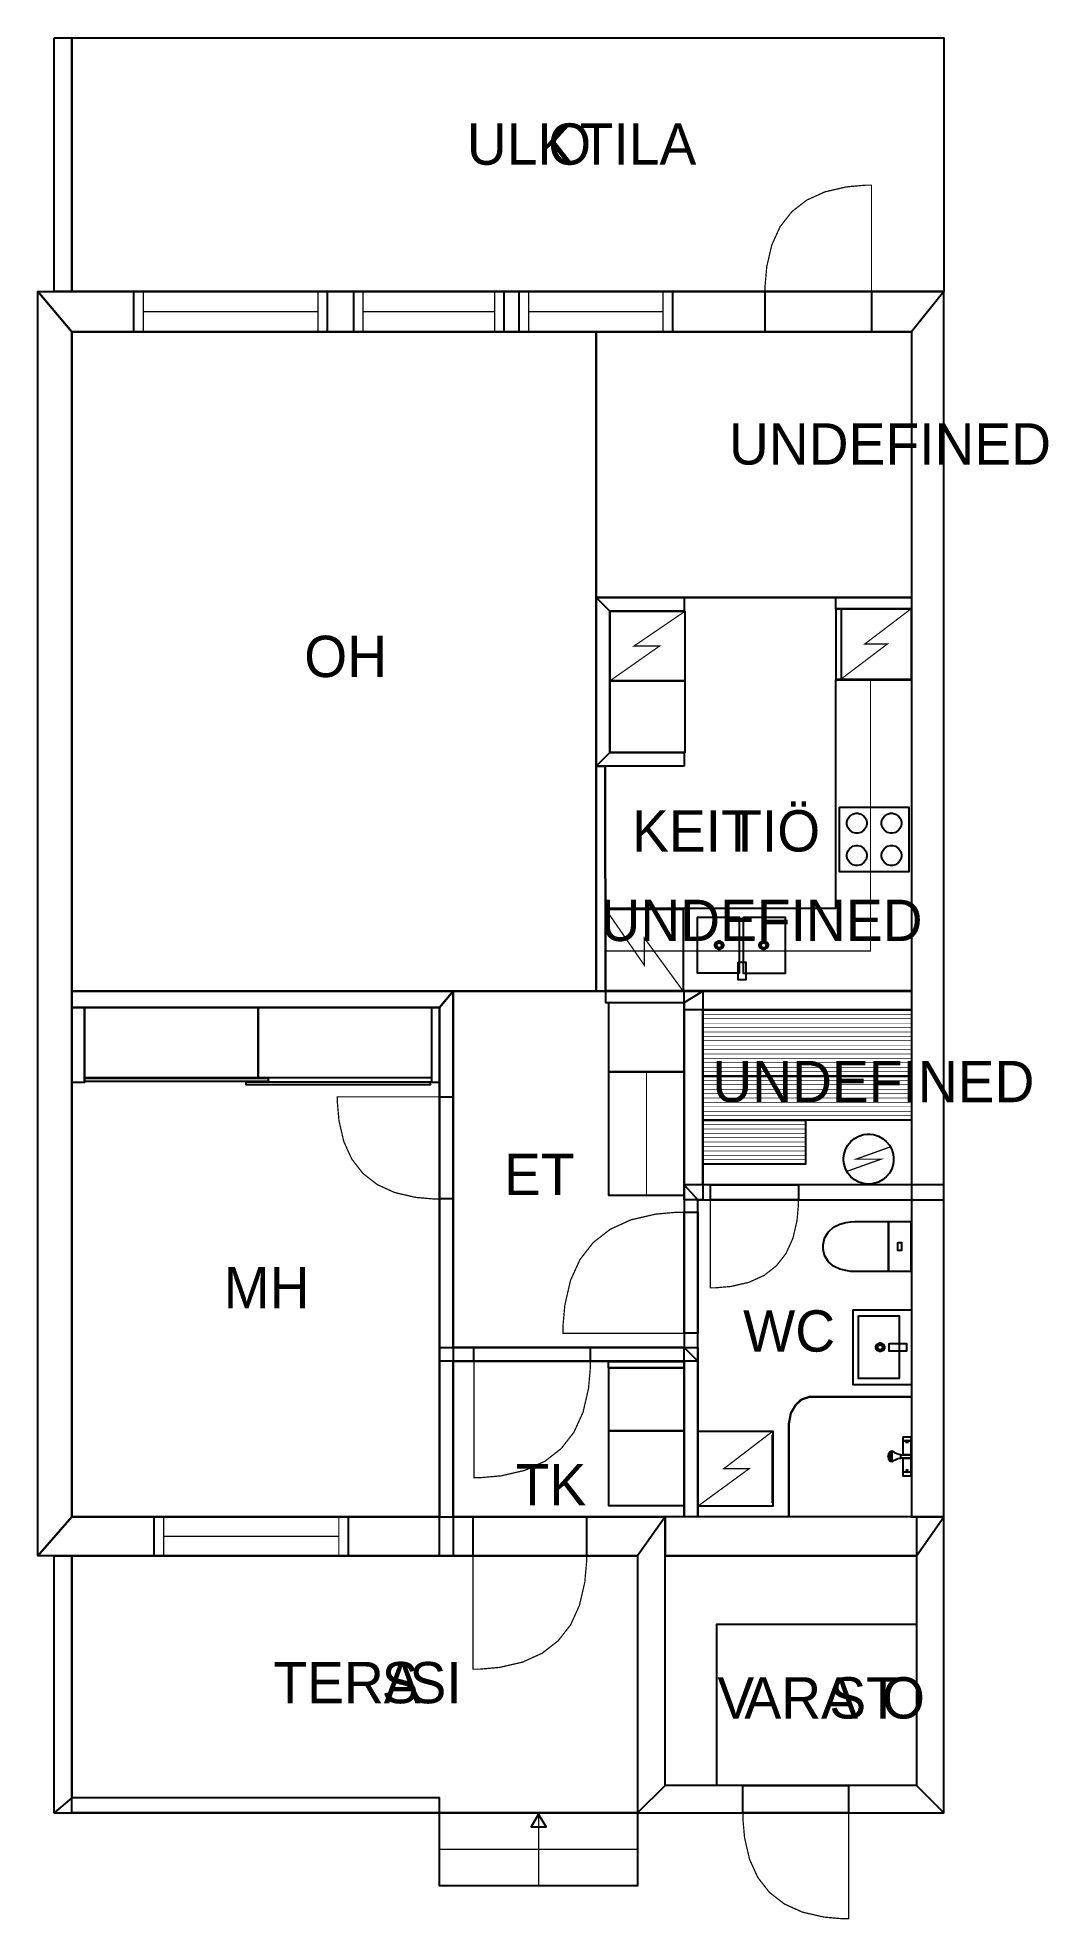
# Model space of a CAD drawing. Extents: x 2.3 to 10.7, y 0 to 15.7.
import ezdxf

# ---------------------------------------------------------------- set-up
doc = ezdxf.new("R2010")
doc.units = 0
doc.layers.get('0').update_dxf_attribs({"linetype": 'CONTINUOUS'})

msp = doc.modelspace()

# ---------------------------------------------------------------- linework, layer by layer
at = {"color": 0}
for points, const_width in [([(2.42551, 15.6692), (2.57135, 15.6692), (2.57135, 13.5558), (2.42551, 13.5558), (2.42551, 15.6692)], 0.00208), ([(2.57135, 15.6692), (9.83356, 15.6692), (9.83356, 13.5558), (2.57135, 13.5558), (2.57135, 15.6692)], 0.00208), ([(8.34418, 13.5558), (8.34418, 13.6078), (8.35801, 13.7635), (8.39953, 13.9435), (8.46875, 14.0958), (8.56569, 14.2204), (8.69026, 14.3174), (8.84261, 14.3865), (9.02257, 14.4281), (9.17833, 14.4419), (9.23031, 14.4419), (9.23031, 13.5558), (8.34418, 13.5558)], 0.01042), ([(9.56272, 13.2224), (2.57135, 13.2224), (2.2901, 13.5558), (9.83356, 13.5558), (9.56272, 13.2224)], 0.00208), ([(2.57135, 13.2224), (2.57135, 3.3565), (2.2901, 3.03358), (2.2901, 13.5558), (2.57135, 13.2224)], 0.00208), ([(3.08897, 13.5558), (4.69928, 13.5558), (4.69928, 13.2224), (3.08897, 13.2224), (3.08897, 13.5558)], 0.01042), ([(3.08897, 13.5558), (4.69928, 13.5558), (4.69928, 13.2224), (3.08897, 13.2224), (3.08897, 13.5558)], 0.01042), ([(4.91938, 13.5558), (6.17042, 13.5558), (6.17042, 13.2224), (4.91938, 13.2224), (4.91938, 13.5558)], 0.01042), ([(4.91938, 13.5558), (6.17042, 13.5558), (6.17042, 13.2224), (4.91938, 13.2224), (4.91938, 13.5558)], 0.01042), ([(6.2979, 13.5558), (7.57221, 13.5558), (7.57221, 13.2224), (6.2979, 13.2224), (6.2979, 13.5558)], 0.01042), ([(6.2979, 13.5558), (7.57221, 13.5558), (7.57221, 13.2224), (6.2979, 13.2224), (6.2979, 13.5558)], 0.01042), ([(8.34418, 13.5558), (9.23031, 13.5558), (9.23031, 13.2224), (8.34418, 13.2224), (8.34418, 13.5558)], 0.01042), ([(8.34418, 13.5558), (9.23031, 13.5558), (9.23031, 13.2224), (8.34418, 13.2224), (8.34418, 13.5558)], 0.01042), ([(9.83356, 3.3565), (9.83356, 13.5558), (9.56272, 13.2224), (9.56272, 3.3565), (9.83356, 3.3565)], 0.00208), ([(6.93679, 11.0099), (7.66917, 11.0099), (7.66917, 10.8953), (7.05138, 10.8953), (6.93679, 11.0099)], 0.00208), ([(6.93679, 9.60574), (6.93679, 11.0099), (7.05138, 10.8953), (7.05138, 9.72032), (6.93679, 9.60574)], 0.00208), ([(8.93283, 11.0099), (9.56272, 11.0099), (9.56272, 10.9162), (8.93283, 10.9162), (8.93283, 11.0099)], 0.00208), ([(7.05138, 10.8954), (7.05138, 10.3151), (7.67637, 10.3151), (7.67637, 10.8954), (7.05138, 10.8954)], 0.00967), ([(8.93528, 10.9162), (8.93528, 10.3283), (9.56028, 10.3283), (9.56028, 10.9162), (8.93528, 10.9162)], 0.0098), ([(8.93528, 10.9162), (8.93528, 10.3283), (8.97694, 10.3283), (8.97694, 10.9162), (8.93528, 10.9162)], 0.0098), ([(9.56272, 7.73335), (7.01665, 7.73356), (7.01665, 8.06739), (9.22168, 8.06739), (9.22168, 10.3283), (9.56033, 10.3283), (9.56207, 7.73335), (9.56272, 7.73335)], 0.01042), ([(9.56272, 7.72868), (7.01665, 7.72868), (7.01665, 8.42253), (8.93283, 8.42253), (8.93283, 10.3237), (9.56272, 10.3237), (9.56272, 7.72868)], 0.01042), ([(7.05154, 10.3169), (7.05154, 9.72038), (7.67654, 9.72038), (7.67654, 10.3169), (7.05154, 10.3169)], 0.01042), ([(7.66917, 9.60574), (6.93679, 9.60574), (7.05138, 9.72032), (7.66917, 9.72032), (7.66917, 9.60574)], 0.00208), ([(8.96436, 9.26346), (8.96436, 8.72737), (9.5401, 8.72737), (9.5401, 9.26346), (8.96436, 9.26346)], 0.01042), ([(9.1084, 9.04731), (9.10026, 9.04731), (9.0759, 9.05388), (9.04943, 9.07172), (9.03157, 9.09825), (9.02507, 9.12256), (9.02507, 9.13064), (9.02507, 9.13878), (9.03157, 9.16314), (9.04943, 9.18961), (9.0759, 9.20747), (9.10026, 9.21397), (9.1084, 9.21397), (9.11649, 9.21397), (9.14079, 9.20747), (9.16732, 9.18961), (9.18517, 9.16314), (9.19174, 9.13878), (9.19174, 9.13064), (9.19174, 9.12256), (9.18517, 9.09825), (9.16732, 9.07172), (9.14079, 9.05388), (9.11649, 9.04731), (9.1084, 9.04731)], 0.01042), ([(9.39638, 9.04731), (9.38824, 9.04731), (9.36387, 9.05388), (9.3374, 9.07172), (9.31956, 9.09825), (9.31304, 9.12256), (9.31304, 9.13064), (9.31304, 9.13878), (9.31956, 9.16314), (9.3374, 9.18961), (9.36387, 9.20747), (9.38824, 9.21397), (9.39638, 9.21397), (9.40446, 9.21397), (9.42876, 9.20747), (9.45529, 9.18961), (9.47314, 9.16314), (9.47971, 9.13878), (9.47971, 9.13064), (9.47971, 9.12256), (9.47314, 9.09825), (9.45529, 9.07172), (9.42876, 9.05388), (9.40446, 9.04731), (9.39638, 9.04731)], 0.01042), ([(9.1084, 8.77854), (9.10026, 8.77854), (9.0759, 8.7851), (9.04943, 8.80296), (9.03157, 8.82943), (9.02507, 8.85379), (9.02507, 8.86187), (9.02507, 8.87001), (9.03157, 8.89432), (9.04943, 8.92079), (9.0759, 8.93869), (9.10026, 8.94521), (9.1084, 8.94521), (9.11649, 8.94521), (9.14079, 8.93869), (9.16732, 8.92079), (9.18517, 8.89432), (9.19174, 8.87001), (9.19174, 8.86187), (9.19174, 8.85379), (9.18517, 8.82943), (9.16732, 8.80296), (9.14079, 8.7851), (9.11649, 8.77854), (9.1084, 8.77854)], 0.01042), ([(9.39638, 8.77854), (9.38824, 8.77854), (9.36387, 8.7851), (9.3374, 8.80296), (9.31956, 8.82943), (9.31304, 8.85379), (9.31304, 8.86187), (9.31304, 8.87001), (9.31956, 8.89432), (9.3374, 8.92079), (9.36387, 8.93869), (9.38824, 8.94521), (9.39638, 8.94521), (9.40446, 8.94521), (9.42876, 8.93869), (9.45529, 8.92079), (9.47314, 8.89432), (9.47971, 8.87001), (9.47971, 8.86187), (9.47971, 8.85379), (9.47314, 8.82943), (9.45529, 8.80296), (9.42876, 8.7851), (9.40446, 8.77854), (9.39638, 8.77854)], 0.01042), ([(7.01665, 8.41487), (7.66163, 8.41487), (7.66163, 7.73351), (7.01665, 7.73351), (7.01665, 8.41487)], 0.01075), ([(7.78179, 8.34999), (8.12815, 8.34999), (8.12815, 7.88124), (7.78179, 7.88124), (7.78179, 8.34999)], 0.01042), ([(8.16461, 8.3489), (8.51096, 8.3489), (8.51096, 7.88015), (8.16461, 7.88015), (8.16461, 8.3489)], 0.01042), ([(7.92518, 8.11561), (7.92518, 8.12207), (7.93582, 8.14144), (7.95518, 8.15207), (7.96164, 8.15207), (7.96804, 8.15207), (7.98742, 8.14144), (7.9981, 8.12207), (7.9981, 8.11561), (7.9981, 8.10921), (7.98742, 8.08985), (7.96804, 8.07915), (7.96164, 8.07915), (7.95518, 8.07915), (7.93582, 8.08985), (7.92518, 8.10921), (7.92518, 8.11561)], 0.00833), ([(8.29585, 8.11561), (8.29585, 8.12207), (8.30647, 8.14144), (8.32585, 8.15207), (8.33231, 8.15207), (8.33871, 8.15207), (8.35807, 8.14144), (8.36876, 8.12207), (8.36876, 8.11561), (8.36876, 8.10921), (8.35807, 8.08985), (8.33871, 8.07915), (8.33231, 8.07915), (8.32585, 8.07915), (8.30647, 8.08985), (8.29585, 8.10921), (8.29585, 8.11561)], 0.00833), ([(7.94081, 8.11561), (7.94081, 8.11931), (7.94689, 8.13038), (7.95796, 8.13644), (7.96164, 8.13644), (7.96528, 8.13644), (7.97635, 8.13038), (7.98247, 8.11931), (7.98247, 8.11561), (7.98247, 8.11199), (7.97635, 8.10092), (7.96528, 8.09478), (7.96164, 8.09478), (7.95796, 8.09478), (7.94689, 8.10092), (7.94081, 8.11199), (7.94081, 8.11561)], 0.00833), ([(8.31147, 8.11561), (8.31147, 8.11931), (8.31754, 8.13038), (8.32861, 8.13644), (8.33231, 8.13644), (8.33594, 8.13644), (8.347, 8.13038), (8.35314, 8.11931), (8.35314, 8.11561), (8.35314, 8.11199), (8.347, 8.10092), (8.33594, 8.09478), (8.33231, 8.09478), (8.32861, 8.09478), (8.31754, 8.10092), (8.31147, 8.11199), (8.31147, 8.11561)], 0.00833), ([(8.12033, 7.9739), (8.18283, 7.9739), (8.18283, 7.82807), (8.12033, 7.82807), (8.12033, 7.9739)], 0.01042), ([(2.57135, 7.73335), (5.74843, 7.73335), (5.63385, 7.59793), (2.57135, 7.59793), (2.57135, 7.73335)], 0.00208), ([(5.74843, 7.73335), (5.74843, 3.03358), (5.63385, 3.03358), (5.63385, 7.59793), (5.74843, 7.73335)], 0.00208), ([(7.82542, 7.73335), (7.01665, 7.73335), (7.01665, 7.6396), (7.66917, 7.6396), (7.82542, 7.73335)], 0.00208), ([(7.66917, 5.99567), (7.66917, 7.6396), (7.82542, 7.73335), (7.82542, 5.99567), (7.66917, 5.99567)], 0.00208), ([(7.66917, 7.73335), (9.56272, 7.73335), (9.56272, 7.5771), (7.66917, 7.5771), (7.66917, 7.73335)], 0.00208), ([(2.6779, 7.59728), (4.12289, 7.59728), (4.12289, 7.01172), (2.6779, 7.01172), (2.6779, 7.59728)], 0.01042), ([(4.12294, 7.59728), (5.56793, 7.59728), (5.56793, 7.01172), (4.12294, 7.01172), (4.12294, 7.59728)], 0.01042), ([(7.04422, 7.6396), (7.04422, 7.06168), (7.66922, 7.06168), (7.66922, 7.6396), (7.04422, 7.6396)], 0.01042), ([(7.82547, 7.57644), (9.56213, 7.57644), (9.56213, 7.02653), (7.82547, 7.02653), (7.82547, 7.57644)], 0.01042), ([(7.04422, 7.06164), (7.04422, 6.03153), (7.66922, 6.03153), (7.66922, 7.06164), (7.04422, 7.06164)], 0.01042), ([(2.6779, 7.00765), (2.6779, 6.98161), (4.20822, 6.98161), (4.20822, 7.00765), (2.6779, 7.00765)], 0.01042), ([(2.6779, 7.00765), (2.6779, 6.98161), (4.20822, 6.98161), (4.20822, 7.00765), (2.6779, 7.00765)], 0.01042), ([(4.02507, 6.97894), (4.02507, 6.9529), (5.55539, 6.9529), (5.55539, 6.97894), (4.02507, 6.97894)], 0.01042), ([(4.02507, 6.97894), (4.02507, 6.9529), (5.55539, 6.9529), (5.55539, 6.97894), (4.02507, 6.97894)], 0.01042), ([(7.82547, 7.02647), (9.56213, 7.02647), (9.56213, 6.65983), (7.82547, 6.65983), (7.82547, 7.02647)], 0.01042), ([(5.63385, 6.00276), (5.58399, 6.00276), (5.43451, 6.01606), (5.26178, 6.05593), (5.11561, 6.1224), (4.99599, 6.21539), (4.903, 6.33496), (4.83653, 6.48112), (4.79665, 6.65386), (4.78342, 6.80333), (4.78342, 6.85314), (5.63385, 6.85314), (5.63385, 6.00276)], 0.01042), ([(5.63385, 6.85314), (5.74843, 6.85314), (5.74843, 6.00276), (5.63385, 6.00276), (5.63385, 6.85314)], 0.01042), ([(5.63385, 6.85314), (5.74843, 6.85314), (5.74843, 6.00276), (5.63385, 6.00276), (5.63385, 6.85314)], 0.01042), ([(7.82547, 6.65989), (8.67974, 6.65989), (8.67974, 6.29318), (7.82547, 6.29318), (7.82547, 6.65989)], 0.01042), ([(8.99772, 6.33447), (8.99772, 6.345), (9.00196, 6.37646), (9.01406, 6.41558), (9.03331, 6.45101), (9.05875, 6.48182), (9.08957, 6.50726), (9.12494, 6.52647), (9.16407, 6.53857), (9.19553, 6.54281), (9.20606, 6.54281), (9.21653, 6.54281), (9.24799, 6.53857), (9.28711, 6.52647), (9.32254, 6.50726), (9.35335, 6.48182), (9.37879, 6.45101), (9.398, 6.41558), (9.4101, 6.37646), (9.41439, 6.345), (9.41439, 6.33447), (9.41439, 6.324), (9.4101, 6.29254), (9.398, 6.25342), (9.37879, 6.21804), (9.35335, 6.18718), (9.32254, 6.16178), (9.28711, 6.14253), (9.24799, 6.13043), (9.21653, 6.12614), (9.20606, 6.12614), (9.19553, 6.12614), (9.16407, 6.13043), (9.12494, 6.14253), (9.08957, 6.16178), (9.05875, 6.18718), (9.03331, 6.21804), (9.01406, 6.25342), (9.00196, 6.29254), (8.99772, 6.324), (8.99772, 6.33447)], 0.01042), ([(7.78375, 5.99567), (9.83356, 5.99567), (9.83356, 6.12067), (7.66917, 6.12067), (7.78375, 5.99567)], 0.00208), ([(7.78375, 4.65169), (7.78375, 5.99567), (7.66917, 6.12067), (7.66917, 4.76628), (7.78375, 4.65169)], 0.00208), ([(7.88917, 6.12067), (8.62147, 6.12067), (8.62147, 5.99567), (7.88917, 5.99567), (7.88917, 6.12067)], 0.01042), ([(7.88917, 6.12067), (8.62147, 6.12067), (8.62147, 5.99567), (7.88917, 5.99567), (7.88917, 6.12067)], 0.01042), ([(8.62147, 5.99567), (8.62147, 5.95281), (8.61003, 5.82406), (8.57568, 5.67529), (8.51844, 5.54943), (8.43837, 5.44646), (8.33539, 5.36638), (8.20953, 5.30914), (8.06076, 5.27479), (7.93201, 5.26335), (7.88917, 5.26335), (7.88917, 5.99567), (8.62147, 5.99567)], 0.01042), ([(7.66917, 5.89242), (7.61008, 5.89242), (7.43294, 5.87668), (7.22825, 5.82943), (7.05501, 5.75071), (6.91331, 5.64046), (6.80306, 5.49875), (6.72433, 5.32553), (6.67708, 5.12082), (6.66135, 4.94368), (6.66135, 4.8846), (7.66917, 4.8846), (7.66917, 5.89242)], 0.01042), ([(7.66917, 5.89242), (7.78375, 5.89242), (7.78375, 4.8846), (7.66917, 4.8846), (7.66917, 5.89242)], 0.01042), ([(7.66917, 5.89242), (7.78375, 5.89242), (7.78375, 4.8846), (7.66917, 4.8846), (7.66917, 5.89242)], 0.01042), ([(9.10189, 5.39854), (9.10189, 5.39854), (9.09011, 5.39849), (9.05914, 5.40012), (9.01531, 5.40625), (8.96511, 5.41965), (8.91487, 5.44319), (8.87104, 5.47965), (8.84006, 5.53185), (8.82835, 5.5849), (8.82835, 5.60254), (8.82835, 5.62088), (8.84006, 5.67572), (8.87104, 5.72982), (8.91487, 5.76764), (8.96511, 5.79204), (9.01531, 5.80604), (9.05914, 5.81244), (9.09011, 5.81418), (9.10189, 5.81407), (9.10189, 5.81407), (9.37022, 5.81511), (9.37022, 5.39854), (9.10189, 5.39854)], 0.01042), ([(9.37022, 5.81511), (9.37022, 5.39854), (9.55751, 5.39854), (9.55751, 5.81511), (9.37022, 5.81511)], 0.01042), ([(9.44808, 5.63992), (9.44808, 5.57374), (9.47965, 5.57374), (9.47965, 5.63992), (9.44808, 5.63992)], 0.01042), ([(9.07769, 5.08106), (9.07769, 4.45606), (9.56272, 4.45606), (9.56272, 5.08106), (9.07769, 5.08106)], 0.01042), ([(9.1205, 5.02897), (9.1205, 4.50814), (9.46164, 4.50814), (9.46164, 5.02897), (9.1205, 5.02897)], 0.01042), ([(5.63385, 4.76628), (7.66917, 4.76628), (7.78375, 4.65169), (5.63385, 4.65169), (5.63385, 4.76628)], 0.00208), ([(5.92063, 4.76628), (6.88917, 4.76628), (6.88917, 4.65169), (5.92063, 4.65169), (5.92063, 4.76628)], 0.01042), ([(5.92063, 4.76628), (6.88917, 4.76628), (6.88917, 4.65169), (5.92063, 4.65169), (5.92063, 4.76628)], 0.01042), ([(7.66917, 4.76628), (7.78375, 4.76628), (7.78375, 3.3565), (7.66917, 3.3565), (7.66917, 4.76628)], 0.00208), ([(9.30246, 4.7321), (9.29601, 4.7321), (9.27664, 4.74278), (9.266, 4.76215), (9.266, 4.76856), (9.266, 4.77501), (9.27664, 4.79438), (9.29601, 4.80501), (9.30246, 4.80501), (9.30886, 4.80501), (9.32824, 4.79438), (9.33892, 4.77501), (9.33892, 4.76856), (9.33892, 4.76215), (9.32824, 4.74278), (9.30886, 4.7321), (9.30246, 4.7321)], 0.00833), ([(9.30246, 4.74772), (9.29878, 4.74772), (9.28771, 4.75385), (9.28162, 4.76492), (9.28162, 4.76856), (9.28162, 4.77225), (9.28771, 4.78331), (9.29878, 4.78939), (9.30246, 4.78939), (9.3061, 4.78939), (9.31717, 4.78331), (9.32329, 4.77225), (9.32329, 4.76856), (9.32329, 4.76492), (9.31717, 4.75385), (9.3061, 4.74772), (9.30246, 4.74772)], 0.00833), ([(9.37646, 4.79981), (9.37646, 4.73731), (9.52229, 4.73731), (9.52229, 4.79981), (9.37646, 4.79981)], 0.01042), ([(6.88917, 4.65169), (6.88917, 4.595), (6.87403, 4.42475), (6.82861, 4.22797), (6.75293, 4.06153), (6.64697, 3.92535), (6.51079, 3.81939), (6.34435, 3.74371), (6.14757, 3.69829), (5.97732, 3.68317), (5.92063, 3.68317), (5.92063, 4.65169), (6.88917, 4.65169)], 0.01042), ([(7.04243, 4.5975), (7.04243, 4.07394), (7.66743, 4.07394), (7.66743, 4.5975), (7.04243, 4.5975)], 0.01042), ([(7.04243, 4.074), (7.04243, 3.449), (7.66743, 3.449), (7.66743, 4.074), (7.04243, 4.074)], 0.01042), ([(7.78381, 4.07004), (7.78381, 3.44504), (8.40881, 3.44504), (8.40881, 4.07004), (7.78381, 4.07004)], 0.01042), ([(9.49397, 4.02414), (9.49397, 3.99083), (9.55751, 3.99083), (9.55751, 4.02414), (9.49397, 4.02414)], 0.01042), ([(9.49397, 3.99083), (9.49397, 3.87418), (9.55751, 3.87418), (9.55751, 3.99083), (9.49397, 3.99083)], 0.01042), ([(9.52522, 3.99083), (9.52642, 3.98763), (9.53028, 3.97797), (9.53147, 3.97521), (9.53147, 3.97521), (9.53, 3.97521), (9.52572, 3.97521), (9.52143, 3.97521), (9.52001, 3.97521), (9.52001, 3.97521), (9.52067, 3.9776), (9.52403, 3.98757), (9.52522, 3.99083)], 0.01042), ([(9.55751, 3.87418), (9.55751, 3.84603), (9.47418, 3.84603), (9.47418, 3.85308), (9.47418, 3.86893), (9.47418, 3.87418), (9.49501, 3.87418), (9.54189, 3.87418), (9.55751, 3.87418)], 0.01042), ([(9.49397, 3.84603), (9.49397, 3.72939), (9.55751, 3.72939), (9.55751, 3.84603), (9.49397, 3.84603)], 0.01042), ([(9.49397, 3.73042), (9.49397, 3.69499), (9.55751, 3.69499), (9.55751, 3.73042), (9.49397, 3.73042)], 0.01042), ([(9.52522, 3.73042), (9.52642, 3.73367), (9.53028, 3.74333), (9.53147, 3.74604), (9.53147, 3.74604), (9.53, 3.74604), (9.52572, 3.74604), (9.52143, 3.74604), (9.52001, 3.74604), (9.52001, 3.74604), (9.52067, 3.74371), (9.52403, 3.73372), (9.52522, 3.73042)], 0.01042), ([(2.57135, 3.3565), (7.51187, 3.3565), (7.28271, 3.03358), (2.2901, 3.03358), (2.57135, 3.3565)], 0.00208), ([(3.25917, 3.3565), (4.87343, 3.3565), (4.87343, 3.03358), (3.25917, 3.03358), (3.25917, 3.3565)], 0.01042), ([(3.25917, 3.3565), (4.87343, 3.3565), (4.87343, 3.03358), (3.25917, 3.03358), (3.25917, 3.3565)], 0.01042), ([(5.91282, 3.3565), (6.85769, 3.3565), (6.85769, 3.03358), (5.91282, 3.03358), (5.91282, 3.3565)], 0.01042), ([(5.91282, 3.3565), (6.85769, 3.3565), (6.85769, 3.03358), (5.91282, 3.03358), (5.91282, 3.3565)], 0.01042), ([(7.51187, 1.12077), (7.51187, 3.3565), (7.28271, 3.03358), (7.28271, 0.8916), (7.51187, 1.12077)], 0.00208), ([(7.51187, 3.03358), (9.60439, 3.03358), (9.83356, 3.3565), (7.51187, 3.3565), (7.51187, 3.03358)], 0.00208), ([(9.60439, 3.3565), (9.60439, 1.12077), (9.83356, 0.8916), (9.83356, 3.3565), (9.60439, 3.3565)], 0.00208), ([(2.57135, 3.03358), (2.57135, 1.0166), (2.42551, 0.8916), (2.42551, 3.03358), (2.57135, 3.03358)], 0.00208), ([(2.57135, 3.03358), (7.28271, 3.03358), (7.28271, 0.8916), (2.57135, 0.8916), (2.57135, 3.03358)], 0.00208), ([(6.85769, 3.03358), (6.85769, 2.97825), (6.84289, 2.81218), (6.79861, 2.62022), (6.72478, 2.45779), (6.62147, 2.32493), (6.48861, 2.22163), (6.32617, 2.14779), (6.13422, 2.10351), (5.96815, 2.08871), (5.91282, 2.08871), (5.91282, 3.03358), (6.85769, 3.03358)], 0.01042), ([(7.51183, 3.03364), (9.60433, 3.03364), (9.60433, 2.45936), (7.94037, 2.45936), (7.94037, 1.12082), (7.51183, 1.12082), (7.51183, 3.03364)], 0.01042), ([(9.60439, 1.12077), (7.51187, 1.12077), (7.28271, 0.8916), (9.83356, 0.8916), (9.60439, 1.12077)], 0.00208), ([(8.1595, 1.12077), (9.03976, 1.12077), (9.03976, 0.8916), (8.1595, 0.8916), (8.1595, 1.12077)], 0.01042), ([(8.1595, 1.12077), (9.03976, 1.12077), (9.03976, 0.8916), (8.1595, 0.8916), (8.1595, 1.12077)], 0.01042), ([(2.42551, 0.8916), (5.63385, 0.8916), (5.63385, 1.0166), (2.57135, 1.0166), (2.42551, 0.8916)], 0.00208), ([(5.63385, 0.8916), (7.28271, 0.8916), (7.28271, 0.28608), (5.63385, 0.28608), (5.63385, 0.8916)], 0.01042), ([(8.1595, 0.8916), (8.1595, 0.84006), (8.17324, 0.68533), (8.21451, 0.50651), (8.28326, 0.3552), (8.37956, 0.23139), (8.50331, 0.13509), (8.65463, 0.06635), (8.83344, 0.02507), (8.98817, 0.01128), (9.03976, 0.01128), (9.03976, 0.8916), (8.1595, 0.8916)], 0.01042)]:
    msp.add_lwpolyline(points, close=True, dxfattribs=dict(at, const_width=const_width))
at = {"color": 7}
for points in [[(2.42551, 15.6692), (2.57135, 15.6692), (2.57135, 13.5558), (2.42551, 13.5558), (2.42551, 15.6692)], [(2.57135, 15.6692), (9.83356, 15.6692), (9.83356, 13.5558), (2.57135, 13.5558), (2.57135, 15.6692)], [(3.08897, 13.5558), (4.69928, 13.5558), (4.69928, 13.2224), (3.08897, 13.2224), (3.08897, 13.5558)], [(3.08897, 13.5558), (4.69928, 13.5558), (4.69928, 13.2224), (3.08897, 13.2224), (3.08897, 13.5558)], [(4.91938, 13.5558), (6.17042, 13.5558), (6.17042, 13.2224), (4.91938, 13.2224), (4.91938, 13.5558)], [(4.91938, 13.5558), (6.17042, 13.5558), (6.17042, 13.2224), (4.91938, 13.2224), (4.91938, 13.5558)], [(6.2979, 13.5558), (7.57221, 13.5558), (7.57221, 13.2224), (6.2979, 13.2224), (6.2979, 13.5558)], [(6.2979, 13.5558), (7.57221, 13.5558), (7.57221, 13.2224), (6.2979, 13.2224), (6.2979, 13.5558)], [(8.34418, 13.5558), (9.23031, 13.5558), (9.23031, 13.2224), (8.34418, 13.2224), (8.34418, 13.5558)], [(8.34418, 13.5558), (9.23031, 13.5558), (9.23031, 13.2224), (8.34418, 13.2224), (8.34418, 13.5558)], [(2.57135, 13.2224), (6.93679, 13.2224), (6.93679, 7.73335), (2.57135, 7.73335), (2.57135, 13.2224)], [(6.93679, 13.2224), (9.56272, 13.2224), (9.56272, 11.0099), (6.93679, 11.0099), (6.93679, 13.2224)], [(9.56272, 7.73454), (7.01665, 7.73454), (7.01383, 9.60574), (6.93679, 9.60574), (6.93679, 11.0099), (9.56272, 11.0099), (9.56272, 7.73454)], [(7.05138, 10.8954), (7.67637, 10.8954), (7.67637, 10.3151), (7.05138, 10.3151), (7.05138, 10.8954)], [(8.93528, 10.9162), (9.56028, 10.9162), (9.56028, 10.3283), (8.93528, 10.3283), (8.93528, 10.9162)], [(8.93528, 10.9162), (8.97694, 10.9162), (8.97694, 10.3283), (8.93528, 10.3283), (8.93528, 10.9162)], [(9.56272, 7.72868), (7.01665, 7.72868), (7.01665, 8.42253), (8.93283, 8.42253), (8.93283, 10.3237), (9.56272, 10.3237), (9.56272, 7.72868)], [(7.05154, 10.3169), (7.67654, 10.3169), (7.67654, 9.72038), (7.05154, 9.72038), (7.05154, 10.3169)], [(7.01665, 7.73454), (9.56272, 7.73454), (9.56272, 7.73335), (6.93679, 7.73335), (6.93679, 9.60574), (7.01383, 9.60574), (7.01665, 7.73454)], [(8.96436, 9.26346), (9.5401, 9.26346), (9.5401, 8.72737), (8.96436, 8.72737), (8.96436, 9.26346)], [(9.1084, 9.04731), (9.10026, 9.04731), (9.0759, 9.05388), (9.04943, 9.07172), (9.03157, 9.09825), (9.02507, 9.12256), (9.02507, 9.13064), (9.02507, 9.13878), (9.03157, 9.16314), (9.04943, 9.18961), (9.0759, 9.20747), (9.10026, 9.21397), (9.1084, 9.21397), (9.11649, 9.21397), (9.14079, 9.20747), (9.16732, 9.18961), (9.18517, 9.16314), (9.19174, 9.13878), (9.19174, 9.13064), (9.19174, 9.12256), (9.18517, 9.09825), (9.16732, 9.07172), (9.14079, 9.05388), (9.11649, 9.04731), (9.1084, 9.04731)], [(9.39638, 9.04731), (9.38824, 9.04731), (9.36387, 9.05388), (9.3374, 9.07172), (9.31956, 9.09825), (9.31304, 9.12256), (9.31304, 9.13064), (9.31304, 9.13878), (9.31956, 9.16314), (9.3374, 9.18961), (9.36387, 9.20747), (9.38824, 9.21397), (9.39638, 9.21397), (9.40446, 9.21397), (9.42876, 9.20747), (9.45529, 9.18961), (9.47314, 9.16314), (9.47971, 9.13878), (9.47971, 9.13064), (9.47971, 9.12256), (9.47314, 9.09825), (9.45529, 9.07172), (9.42876, 9.05388), (9.40446, 9.04731), (9.39638, 9.04731)], [(9.1084, 8.77854), (9.10026, 8.77854), (9.0759, 8.7851), (9.04943, 8.80296), (9.03157, 8.82943), (9.02507, 8.85379), (9.02507, 8.86187), (9.02507, 8.87001), (9.03157, 8.89432), (9.04943, 8.92079), (9.0759, 8.93869), (9.10026, 8.94521), (9.1084, 8.94521), (9.11649, 8.94521), (9.14079, 8.93869), (9.16732, 8.92079), (9.18517, 8.89432), (9.19174, 8.87001), (9.19174, 8.86187), (9.19174, 8.85379), (9.18517, 8.82943), (9.16732, 8.80296), (9.14079, 8.7851), (9.11649, 8.77854), (9.1084, 8.77854)], [(9.39638, 8.77854), (9.38824, 8.77854), (9.36387, 8.7851), (9.3374, 8.80296), (9.31956, 8.82943), (9.31304, 8.85379), (9.31304, 8.86187), (9.31304, 8.87001), (9.31956, 8.89432), (9.3374, 8.92079), (9.36387, 8.93869), (9.38824, 8.94521), (9.39638, 8.94521), (9.40446, 8.94521), (9.42876, 8.93869), (9.45529, 8.92079), (9.47314, 8.89432), (9.47971, 8.87001), (9.47971, 8.86187), (9.47971, 8.85379), (9.47314, 8.82943), (9.45529, 8.80296), (9.42876, 8.7851), (9.40446, 8.77854), (9.39638, 8.77854)], [(7.01665, 8.41487), (7.66163, 8.41487), (7.66163, 7.73351), (7.01665, 7.73351), (7.01665, 8.41487)], [(7.78179, 8.34999), (8.12815, 8.34999), (8.12815, 7.88124), (7.78179, 7.88124), (7.78179, 8.34999)], [(8.16461, 8.3489), (8.51096, 8.3489), (8.51096, 7.88015), (8.16461, 7.88015), (8.16461, 8.3489)], [(7.92518, 8.11561), (7.92518, 8.12207), (7.93582, 8.14144), (7.95518, 8.15207), (7.96164, 8.15207), (7.96804, 8.15207), (7.98742, 8.14144), (7.9981, 8.12207), (7.9981, 8.11561), (7.9981, 8.10921), (7.98742, 8.08985), (7.96804, 8.07915), (7.96164, 8.07915), (7.95518, 8.07915), (7.93582, 8.08985), (7.92518, 8.10921), (7.92518, 8.11561)], [(8.29585, 8.11561), (8.29585, 8.12207), (8.30647, 8.14144), (8.32585, 8.15207), (8.33231, 8.15207), (8.33871, 8.15207), (8.35807, 8.14144), (8.36876, 8.12207), (8.36876, 8.11561), (8.36876, 8.10921), (8.35807, 8.08985), (8.33871, 8.07915), (8.33231, 8.07915), (8.32585, 8.07915), (8.30647, 8.08985), (8.29585, 8.10921), (8.29585, 8.11561)], [(7.94081, 8.11561), (7.94081, 8.11931), (7.94689, 8.13038), (7.95796, 8.13644), (7.96164, 8.13644), (7.96528, 8.13644), (7.97635, 8.13038), (7.98247, 8.11931), (7.98247, 8.11561), (7.98247, 8.11199), (7.97635, 8.10092), (7.96528, 8.09478), (7.96164, 8.09478), (7.95796, 8.09478), (7.94689, 8.10092), (7.94081, 8.11199), (7.94081, 8.11561)], [(8.31147, 8.11561), (8.31147, 8.11931), (8.31754, 8.13038), (8.32861, 8.13644), (8.33231, 8.13644), (8.33594, 8.13644), (8.347, 8.13038), (8.35314, 8.11931), (8.35314, 8.11561), (8.35314, 8.11199), (8.347, 8.10092), (8.33594, 8.09478), (8.33231, 8.09478), (8.32861, 8.09478), (8.31754, 8.10092), (8.31147, 8.11199), (8.31147, 8.11561)], [(8.12033, 7.9739), (8.18283, 7.9739), (8.18283, 7.82807), (8.12033, 7.82807), (8.12033, 7.9739)], [(7.01665, 7.6396), (7.66917, 7.6396), (7.66917, 4.76628), (5.74843, 4.76628), (5.74843, 7.73335), (7.01665, 7.73335), (7.01665, 7.6396)], [(2.57135, 7.59793), (5.63385, 7.59793), (5.63385, 3.3565), (2.57135, 3.3565), (2.57135, 7.59793)], [(2.6779, 7.59728), (4.12289, 7.59728), (4.12289, 7.01172), (2.6779, 7.01172), (2.6779, 7.59728)], [(4.12294, 7.59728), (5.56793, 7.59728), (5.56793, 7.01172), (4.12294, 7.01172), (4.12294, 7.59728)], [(7.04422, 7.6396), (7.66922, 7.6396), (7.66922, 7.06168), (7.04422, 7.06168), (7.04422, 7.6396)], [(7.82542, 7.5771), (9.56272, 7.5771), (9.56272, 6.12067), (7.82542, 6.12067), (7.82542, 7.5771)], [(7.82547, 7.57644), (9.56213, 7.57644), (9.56213, 7.02653), (7.82547, 7.02653), (7.82547, 7.57644)], [(7.04422, 7.06164), (7.66922, 7.06164), (7.66922, 6.03153), (7.04422, 6.03153), (7.04422, 7.06164)], [(2.6779, 7.00765), (4.20822, 7.00765), (4.20822, 6.98161), (2.6779, 6.98161), (2.6779, 7.00765)], [(2.6779, 7.00765), (4.20822, 7.00765), (4.20822, 6.98161), (2.6779, 6.98161), (2.6779, 7.00765)], [(4.02507, 6.97894), (5.55539, 6.97894), (5.55539, 6.9529), (4.02507, 6.9529), (4.02507, 6.97894)], [(4.02507, 6.97894), (5.55539, 6.97894), (5.55539, 6.9529), (4.02507, 6.9529), (4.02507, 6.97894)], [(7.82547, 7.02647), (9.56213, 7.02647), (9.56213, 6.65983), (7.82547, 6.65983), (7.82547, 7.02647)], [(5.63385, 6.85314), (5.74843, 6.85314), (5.74843, 6.00276), (5.63385, 6.00276), (5.63385, 6.85314)], [(5.63385, 6.85314), (5.74843, 6.85314), (5.74843, 6.00276), (5.63385, 6.00276), (5.63385, 6.85314)], [(7.82547, 6.65989), (8.67974, 6.65989), (8.67974, 6.29318), (7.82547, 6.29318), (7.82547, 6.65989)], [(8.99772, 6.33447), (8.99772, 6.345), (9.00196, 6.37646), (9.01406, 6.41558), (9.03331, 6.45101), (9.05875, 6.48182), (9.08957, 6.50726), (9.12494, 6.52647), (9.16407, 6.53857), (9.19553, 6.54281), (9.20606, 6.54281), (9.21653, 6.54281), (9.24799, 6.53857), (9.28711, 6.52647), (9.32254, 6.50726), (9.35335, 6.48182), (9.37879, 6.45101), (9.398, 6.41558), (9.4101, 6.37646), (9.41439, 6.345), (9.41439, 6.33447), (9.41439, 6.324), (9.4101, 6.29254), (9.398, 6.25342), (9.37879, 6.21804), (9.35335, 6.18718), (9.32254, 6.16178), (9.28711, 6.14253), (9.24799, 6.13043), (9.21653, 6.12614), (9.20606, 6.12614), (9.19553, 6.12614), (9.16407, 6.13043), (9.12494, 6.14253), (9.08957, 6.16178), (9.05875, 6.18718), (9.03331, 6.21804), (9.01406, 6.25342), (9.00196, 6.29254), (8.99772, 6.324), (8.99772, 6.33447)], [(7.88917, 6.12067), (8.62147, 6.12067), (8.62147, 5.99567), (7.88917, 5.99567), (7.88917, 6.12067)], [(7.88917, 6.12067), (8.62147, 6.12067), (8.62147, 5.99567), (7.88917, 5.99567), (7.88917, 6.12067)], [(7.78375, 5.99567), (9.56272, 5.99567), (9.56272, 3.3565), (7.78375, 3.3565), (7.78375, 5.99567)], [(7.66917, 5.89242), (7.78375, 5.89242), (7.78375, 4.8846), (7.66917, 4.8846), (7.66917, 5.89242)], [(7.66917, 5.89242), (7.78375, 5.89242), (7.78375, 4.8846), (7.66917, 4.8846), (7.66917, 5.89242)], [(9.10189, 5.39854), (9.10189, 5.39854), (9.09011, 5.39849), (9.05914, 5.40012), (9.01531, 5.40625), (8.96511, 5.41965), (8.91487, 5.44319), (8.87104, 5.47965), (8.84006, 5.53185), (8.82835, 5.5849), (8.82835, 5.60254), (8.82835, 5.62088), (8.84006, 5.67572), (8.87104, 5.72982), (8.91487, 5.76764), (8.96511, 5.79204), (9.01531, 5.80604), (9.05914, 5.81244), (9.09011, 5.81418), (9.10189, 5.81407), (9.10189, 5.81407), (9.37022, 5.81511), (9.37022, 5.39854), (9.10189, 5.39854)], [(9.37022, 5.81511), (9.55751, 5.81511), (9.55751, 5.39854), (9.37022, 5.39854), (9.37022, 5.81511)], [(9.44808, 5.63992), (9.47965, 5.63992), (9.47965, 5.57374), (9.44808, 5.57374), (9.44808, 5.63992)], [(9.07769, 5.08106), (9.56272, 5.08106), (9.56272, 4.45606), (9.07769, 4.45606), (9.07769, 5.08106)], [(9.1205, 5.02897), (9.46164, 5.02897), (9.46164, 4.50814), (9.1205, 4.50814), (9.1205, 5.02897)], [(5.92063, 4.76628), (6.88917, 4.76628), (6.88917, 4.65169), (5.92063, 4.65169), (5.92063, 4.76628)], [(5.92063, 4.76628), (6.88917, 4.76628), (6.88917, 4.65169), (5.92063, 4.65169), (5.92063, 4.76628)], [(9.30246, 4.7321), (9.29601, 4.7321), (9.27664, 4.74278), (9.266, 4.76215), (9.266, 4.76856), (9.266, 4.77501), (9.27664, 4.79438), (9.29601, 4.80501), (9.30246, 4.80501), (9.30886, 4.80501), (9.32824, 4.79438), (9.33892, 4.77501), (9.33892, 4.76856), (9.33892, 4.76215), (9.32824, 4.74278), (9.30886, 4.7321), (9.30246, 4.7321)], [(9.30246, 4.74772), (9.29878, 4.74772), (9.28771, 4.75385), (9.28162, 4.76492), (9.28162, 4.76856), (9.28162, 4.77225), (9.28771, 4.78331), (9.29878, 4.78939), (9.30246, 4.78939), (9.3061, 4.78939), (9.31717, 4.78331), (9.32329, 4.77225), (9.32329, 4.76856), (9.32329, 4.76492), (9.31717, 4.75385), (9.3061, 4.74772), (9.30246, 4.74772)], [(9.37646, 4.79981), (9.52229, 4.79981), (9.52229, 4.73731), (9.37646, 4.73731), (9.37646, 4.79981)], [(5.74843, 4.65169), (7.66917, 4.65169), (7.66917, 3.3565), (5.74843, 3.3565), (5.74843, 4.65169)], [(7.04243, 4.5975), (7.66743, 4.5975), (7.66743, 4.07394), (7.04243, 4.07394), (7.04243, 4.5975)], [(7.04243, 4.074), (7.66743, 4.074), (7.66743, 3.449), (7.04243, 3.449), (7.04243, 4.074)], [(7.78381, 4.07004), (8.40881, 4.07004), (8.40881, 3.44504), (7.78381, 3.44504), (7.78381, 4.07004)], [(9.49397, 4.02414), (9.55751, 4.02414), (9.55751, 3.99083), (9.49397, 3.99083), (9.49397, 4.02414)], [(9.49397, 3.99083), (9.55751, 3.99083), (9.55751, 3.87418), (9.49397, 3.87418), (9.49397, 3.99083)], [(9.52522, 3.99083), (9.52642, 3.98763), (9.53028, 3.97797), (9.53147, 3.97521), (9.53147, 3.97521), (9.53, 3.97521), (9.52572, 3.97521), (9.52143, 3.97521), (9.52001, 3.97521), (9.52001, 3.97521), (9.52067, 3.9776), (9.52403, 3.98757), (9.52522, 3.99083)], [(9.47418, 3.87418), (9.46783, 3.87418), (9.44889, 3.87782), (9.42649, 3.88775), (9.4221, 3.89085), (9.42051, 3.89193), (9.40593, 3.90207), (9.40435, 3.90229), (9.40147, 3.90283), (9.38493, 3.89865), (9.37207, 3.882), (9.37104, 3.87625), (9.37076, 3.87494), (9.37001, 3.86344), (9.37001, 3.8596), (9.37001, 3.86062), (9.37001, 3.8565), (9.37076, 3.84526), (9.37104, 3.84397), (9.37207, 3.83826), (9.38493, 3.82156), (9.40147, 3.81743), (9.40435, 3.81793), (9.40593, 3.81819), (9.42051, 3.82835), (9.4221, 3.82937), (9.42649, 3.83251), (9.44889, 3.84239), (9.46783, 3.84603), (9.47418, 3.84603)], [(9.40332, 3.90229), (9.40278, 3.90207), (9.39264, 3.89019), (9.38351, 3.86649), (9.38351, 3.85856), (9.38379, 3.85232), (9.39301, 3.82964), (9.40278, 3.81847), (9.40332, 3.81793)], [(9.55751, 3.87418), (9.55751, 3.84603), (9.47418, 3.84603), (9.47418, 3.85308), (9.47418, 3.86893), (9.47418, 3.87418), (9.49501, 3.87418), (9.54189, 3.87418), (9.55751, 3.87418)], [(9.49397, 3.84603), (9.55751, 3.84603), (9.55751, 3.72939), (9.49397, 3.72939), (9.49397, 3.84603)], [(9.49397, 3.73042), (9.55751, 3.73042), (9.55751, 3.69499), (9.49397, 3.69499), (9.49397, 3.73042)], [(9.52522, 3.73042), (9.52642, 3.73367), (9.53028, 3.74333), (9.53147, 3.74604), (9.53147, 3.74604), (9.53, 3.74604), (9.52572, 3.74604), (9.52143, 3.74604), (9.52001, 3.74604), (9.52001, 3.74604), (9.52067, 3.74371), (9.52403, 3.73372), (9.52522, 3.73042)], [(3.25917, 3.3565), (4.87343, 3.3565), (4.87343, 3.03358), (3.25917, 3.03358), (3.25917, 3.3565)], [(3.25917, 3.3565), (4.87343, 3.3565), (4.87343, 3.03358), (3.25917, 3.03358), (3.25917, 3.3565)], [(5.91282, 3.3565), (6.85769, 3.3565), (6.85769, 3.03358), (5.91282, 3.03358), (5.91282, 3.3565)], [(5.91282, 3.3565), (6.85769, 3.3565), (6.85769, 3.03358), (5.91282, 3.03358), (5.91282, 3.3565)], [(2.57135, 3.03358), (2.57135, 1.0166), (2.42551, 0.8916), (2.42551, 3.03358), (2.57135, 3.03358)], [(2.57135, 3.03358), (7.28271, 3.03358), (7.28271, 0.8916), (2.57135, 0.8916), (2.57135, 3.03358)], [(7.51183, 3.03364), (9.60433, 3.03364), (9.60433, 2.45936), (7.94037, 2.45936), (7.94037, 1.12082), (7.51183, 1.12082), (7.51183, 3.03364)], [(7.51187, 3.03358), (9.60439, 3.03358), (9.60439, 1.12077), (7.51187, 1.12077), (7.51187, 3.03358)], [(8.1595, 1.12077), (9.03976, 1.12077), (9.03976, 0.8916), (8.1595, 0.8916), (8.1595, 1.12077)], [(8.1595, 1.12077), (9.03976, 1.12077), (9.03976, 0.8916), (8.1595, 0.8916), (8.1595, 1.12077)], [(2.42551, 0.8916), (5.63385, 0.8916), (5.63385, 1.0166), (2.57135, 1.0166), (2.42551, 0.8916)], [(5.63385, 0.8916), (7.28271, 0.8916), (7.28271, 0.28608), (5.63385, 0.28608), (5.63385, 0.8916)]]:
    msp.add_lwpolyline(points, close=True, dxfattribs=at)
at = {"color": 0}
for points in [[(2.57135, 13.2224), (2.57135, 3.3565), (2.2901, 3.03358), (2.2901, 13.5558), (2.57135, 13.2224)], [(9.56272, 13.2224), (2.57135, 13.2224), (2.2901, 13.5558), (9.83356, 13.5558), (9.56272, 13.2224)], [(9.83356, 3.3565), (9.83356, 13.5558), (9.56272, 13.2224), (9.56272, 3.3565), (9.83356, 3.3565)], [(6.93679, 9.60574), (6.93679, 11.0099), (7.05138, 10.8953), (7.05138, 9.72032), (6.93679, 9.60574)], [(6.93679, 11.0099), (7.66917, 11.0099), (7.66917, 10.8953), (7.05138, 10.8953), (6.93679, 11.0099)], [(8.93283, 11.0099), (9.56272, 11.0099), (9.56272, 10.9162), (8.93283, 10.9162), (8.93283, 11.0099)], [(7.66917, 9.60574), (6.93679, 9.60574), (7.05138, 9.72032), (7.66917, 9.72032), (7.66917, 9.60574)], [(2.57135, 7.73335), (5.74843, 7.73335), (5.63385, 7.59793), (2.57135, 7.59793), (2.57135, 7.73335)], [(5.74843, 7.73335), (5.74843, 3.03358), (5.63385, 3.03358), (5.63385, 7.59793), (5.74843, 7.73335)], [(7.82542, 7.73335), (7.01665, 7.73335), (7.01665, 7.6396), (7.66917, 7.6396), (7.82542, 7.73335)], [(7.66917, 5.99567), (7.66917, 7.6396), (7.82542, 7.73335), (7.82542, 5.99567), (7.66917, 5.99567)], [(7.66917, 7.73335), (9.56272, 7.73335), (9.56272, 7.5771), (7.66917, 7.5771), (7.66917, 7.73335)], [(2.57135, 7.59788), (2.6779, 7.597), (2.6779, 6.97119), (2.57135, 6.972), (2.57135, 7.59788)], [(5.56907, 6.97131), (5.56907, 7.59711), (5.63385, 7.59793), (5.63385, 6.97211), (5.56907, 6.97131)], [(7.78375, 4.65169), (7.78375, 5.99567), (7.66917, 6.12067), (7.66917, 4.76628), (7.78375, 4.65169)], [(7.78375, 5.99567), (9.83356, 5.99567), (9.83356, 6.12067), (7.66917, 6.12067), (7.78375, 5.99567)], [(5.63385, 4.76628), (7.66917, 4.76628), (7.78375, 4.65169), (5.63385, 4.65169), (5.63385, 4.76628)], [(7.66917, 4.76628), (7.78375, 4.76628), (7.78375, 3.3565), (7.66917, 3.3565), (7.66917, 4.76628)], [(7.04064, 4.64996), (7.66738, 4.64996), (7.66738, 4.59754), (7.04064, 4.59754), (7.04064, 4.64996)], [(2.57135, 3.3565), (7.51187, 3.3565), (7.28271, 3.03358), (2.2901, 3.03358), (2.57135, 3.3565)], [(7.51187, 1.12077), (7.51187, 3.3565), (7.28271, 3.03358), (7.28271, 0.8916), (7.51187, 1.12077)], [(7.51187, 3.03358), (9.60439, 3.03358), (9.83356, 3.3565), (7.51187, 3.3565), (7.51187, 3.03358)], [(9.60439, 3.3565), (9.60439, 1.12077), (9.83356, 0.8916), (9.83356, 3.3565), (9.60439, 3.3565)], [(9.60439, 1.12077), (7.51187, 1.12077), (7.28271, 0.8916), (9.83356, 0.8916), (9.60439, 1.12077)]]:
    msp.add_lwpolyline(points, close=True, dxfattribs=at)
for points, const_width in [([(3.1671, 13.2224), (3.1671, 13.5558)], 0.01042), ([(4.62115, 13.2224), (4.62115, 13.5558)], 0.01042), ([(4.9975, 13.2224), (4.9975, 13.5558)], 0.01042), ([(6.09229, 13.2224), (6.09229, 13.5558)], 0.01042), ([(6.37603, 13.2224), (6.37603, 13.5558)], 0.01042), ([(7.49408, 13.2224), (7.49408, 13.5558)], 0.01042), ([(4.62115, 13.3891), (3.1671, 13.3891)], 0.01042), ([(6.09229, 13.3891), (4.9975, 13.3891)], 0.01042), ([(7.49408, 13.3891), (6.37603, 13.3891)], 0.01042), ([(7.05138, 10.3151), (7.46599, 10.6062), (7.25347, 10.6062), (7.67637, 10.8944)], 0.00967), ([(9.56028, 10.9162), (9.17383, 10.6223), (9.36133, 10.6223), (8.97379, 10.3283)], 0.0098), ([(7.66163, 7.73351), (7.33914, 8.17524), (7.33914, 7.94814), (7.01665, 8.41487)], 0.01075), ([(7.55414, 8.41032), (7.12631, 8.41032)], 0.01075), ([(9.39356, 6.43864), (9.10189, 6.33447), (9.31022, 6.33447), (9.01856, 6.23031)], 0.01042), ([(8.54264, 3.35656), (8.54264, 4.13465), (8.55849, 4.22026), (8.59993, 4.28944), (8.64692, 4.33361), (8.71317, 4.35568), (9.56168, 4.35568)], 0.01875), ([(7.78381, 3.44504), (8.21089, 3.75754), (8.00049, 3.75754), (8.40881, 4.07004)], 0.01042), ([(8.40256, 3.47319), (8.40256, 4.04194)], 0.01042), ([(9.47418, 3.87418), (9.46783, 3.87418), (9.44889, 3.87782), (9.42649, 3.88775), (9.4221, 3.89085), (9.42051, 3.89193), (9.40593, 3.90207), (9.40435, 3.90229), (9.40147, 3.90283), (9.38493, 3.89865), (9.37207, 3.882), (9.37104, 3.87625), (9.37076, 3.87494), (9.37001, 3.86344), (9.37001, 3.8596), (9.37001, 3.86062), (9.37001, 3.8565), (9.37076, 3.84526), (9.37104, 3.84397), (9.37207, 3.83826), (9.38493, 3.82156), (9.40147, 3.81743), (9.40435, 3.81793), (9.40593, 3.81819), (9.42051, 3.82835), (9.4221, 3.82937), (9.42649, 3.83251), (9.44889, 3.84239), (9.46783, 3.84603), (9.47418, 3.84603)], 0.01042), ([(9.40332, 3.90229), (9.40278, 3.90207), (9.39264, 3.89019), (9.38351, 3.86649), (9.38351, 3.85856), (9.38379, 3.85232), (9.39301, 3.82964), (9.40278, 3.81847), (9.40332, 3.81793)], 0.01042), ([(3.33729, 3.3565), (3.33729, 3.03358)], 0.01042), ([(4.79531, 3.3565), (4.79531, 3.03358)], 0.01042), ([(3.33729, 3.19504), (4.79531, 3.19504)], 0.01042), ([(5.63385, 0.8916), (7.28271, 0.8916)], 0.01042), ([(5.63385, 0.58881), (7.28271, 0.58881)], 0.01042), ([(5.63385, 0.28608), (7.28271, 0.28608)], 0.01042)]:
    msp.add_lwpolyline(points, dxfattribs=dict(at, const_width=const_width))
at = {"color": 7, "const_width": 0.00208}
for points in [[(2.57135, 13.2224), (6.93679, 13.2224), (6.93679, 7.73335), (2.57135, 7.73335), (2.57135, 13.2224)], [(6.93679, 13.2224), (9.56272, 13.2224), (9.56272, 11.0099), (6.93679, 11.0099), (6.93679, 13.2224)], [(9.56272, 7.73454), (7.01665, 7.73454), (7.01383, 9.60574), (6.93679, 9.60574), (6.93679, 11.0099), (9.56272, 11.0099), (9.56272, 7.73454)], [(7.01665, 7.73454), (9.56272, 7.73454), (9.56272, 7.73335), (6.93679, 7.73335), (6.93679, 9.60574), (7.01383, 9.60574), (7.01665, 7.73454)], [(7.01665, 7.6396), (7.66917, 7.6396), (7.66917, 4.76628), (5.74843, 4.76628), (5.74843, 7.73335), (7.01665, 7.73335), (7.01665, 7.6396)], [(2.57135, 7.59793), (5.63385, 7.59793), (5.63385, 3.3565), (2.57135, 3.3565), (2.57135, 7.59793)], [(7.82542, 7.5771), (9.56272, 7.5771), (9.56272, 6.12067), (7.82542, 6.12067), (7.82542, 7.5771)], [(7.78375, 5.99567), (9.56272, 5.99567), (9.56272, 3.3565), (7.78375, 3.3565), (7.78375, 5.99567)], [(5.74843, 4.65169), (7.66917, 4.65169), (7.66917, 3.3565), (5.74843, 3.3565), (5.74843, 4.65169)], [(7.51187, 3.03358), (9.60439, 3.03358), (9.60439, 1.12077), (7.51187, 1.12077), (7.51187, 3.03358)]]:
    msp.add_lwpolyline(points, close=True, dxfattribs=at)
at = {"color": 253}
for points, const_width in [([(7.82547, 7.53976), (9.56207, 7.53976)], 0.00521), ([(7.82547, 7.5031), (9.56207, 7.5031)], 0.00521), ([(7.82547, 7.46642), (9.56207, 7.46642)], 0.00521), ([(7.82547, 7.42979), (9.56207, 7.42979)], 0.00521), ([(7.82547, 7.39312), (9.56207, 7.39312)], 0.00521), ([(7.82547, 7.35644), (9.56207, 7.35644)], 0.00521), ([(7.82547, 7.31976), (9.56207, 7.31976)], 0.00521), ([(7.82547, 7.28315), (9.56207, 7.28315)], 0.00521), ([(7.82547, 7.24647), (9.56207, 7.24647)], 0.00521), ([(7.82547, 7.20979), (9.56207, 7.20979)], 0.00521), ([(7.35672, 7.06164), (7.35672, 6.03147)], 0.01042), ([(7.82547, 7.17313), (9.56207, 7.17313)], 0.00521), ([(7.82547, 7.1365), (9.56207, 7.1365)], 0.00521), ([(7.82547, 7.09983), (9.56207, 7.09983)], 0.00521), ([(7.82547, 7.06315), (9.56207, 7.06315)], 0.00521), ([(7.82547, 6.98986), (9.56207, 6.98986)], 0.00521), ([(7.82547, 6.95318), (9.56207, 6.95318)], 0.00521), ([(7.82547, 6.9165), (9.56207, 6.9165)], 0.00521), ([(7.82547, 6.87983), (9.56207, 6.87983)], 0.00521), ([(7.82547, 6.84315), (9.56207, 6.84315)], 0.00521), ([(7.82547, 6.80653), (9.56207, 6.80653)], 0.00521), ([(7.82547, 6.76986), (9.56207, 6.76986)], 0.00521), ([(7.82547, 6.73318), (9.56207, 6.73318)], 0.00521), ([(7.82547, 6.6965), (9.56207, 6.6965)], 0.00521), ([(7.82547, 6.62321), (8.67969, 6.62321)], 0.00521), ([(7.82547, 6.58653), (8.67969, 6.58653)], 0.00521), ([(7.82547, 6.54986), (8.67969, 6.54986)], 0.00521), ([(7.82547, 6.51324), (8.67969, 6.51324)], 0.00521), ([(7.82547, 6.47657), (8.67969, 6.47657)], 0.00521), ([(7.82547, 6.43989), (8.67969, 6.43989)], 0.00521), ([(7.82547, 6.40321), (8.67969, 6.40321)], 0.00521), ([(7.82547, 6.3666), (8.67969, 6.3666)], 0.00521), ([(7.82547, 6.32992), (8.67969, 6.32992)], 0.00521)]:
    msp.add_lwpolyline(points, dxfattribs=dict(at, const_width=const_width))
at = {"color": 254, "const_width": 0.01042}
msp.add_lwpolyline([(6.39572, 0.77702), (6.52072, 0.77702), (6.45822, 0.88118), (6.39572, 0.77702)], close=True, dxfattribs=at)
at = {"color": 254}
msp.add_lwpolyline([(6.39572, 0.77702), (6.52072, 0.77702), (6.45822, 0.88118), (6.39572, 0.77702)], close=True, dxfattribs=at)
at = {"color": 254, "const_width": 0.01042}
msp.add_lwpolyline([(6.45822, 0.28608), (6.45822, 0.8916)], dxfattribs=at)

# ---------------------------------------------------------------- texts
at = {"color": 0}
for s, p in [('ULK', (5.86078, 14.6125)), ('O', (6.53838, 14.6125)), ('TILA', (6.80069, 14.6125)), ('UNDEFINED', (8.04301, 12.1162)), ('OH', (4.5074, 10.3475)), ('TIÖ', (8.0366, 8.89533)), ('KEIT', (7.23633, 8.89533)), ('UNDEFINED', (6.97338, 8.15024)), ('UNDEFINED', (7.90475, 6.80829)), ('ET', (6.17076, 6.03489)), ('MH', (3.83647, 5.09364)), ('WC', (8.16132, 4.73222)), ('TK', (6.26792, 3.45272)), ('TERA', (4.25076, 1.80486)), ('S', (5.15215, 1.80486)), ('SI', (5.38333, 1.80486)), ('V', (7.94686, 1.67794)), ('ARA', (8.17188, 1.67794)), ('ST', (8.87908, 1.67794)), ('O', (9.31726, 1.67794))]:
    msp.add_text(s, height=0.34375, dxfattribs=at).set_placement(p)

doc.saveas('drawing.dxf')
